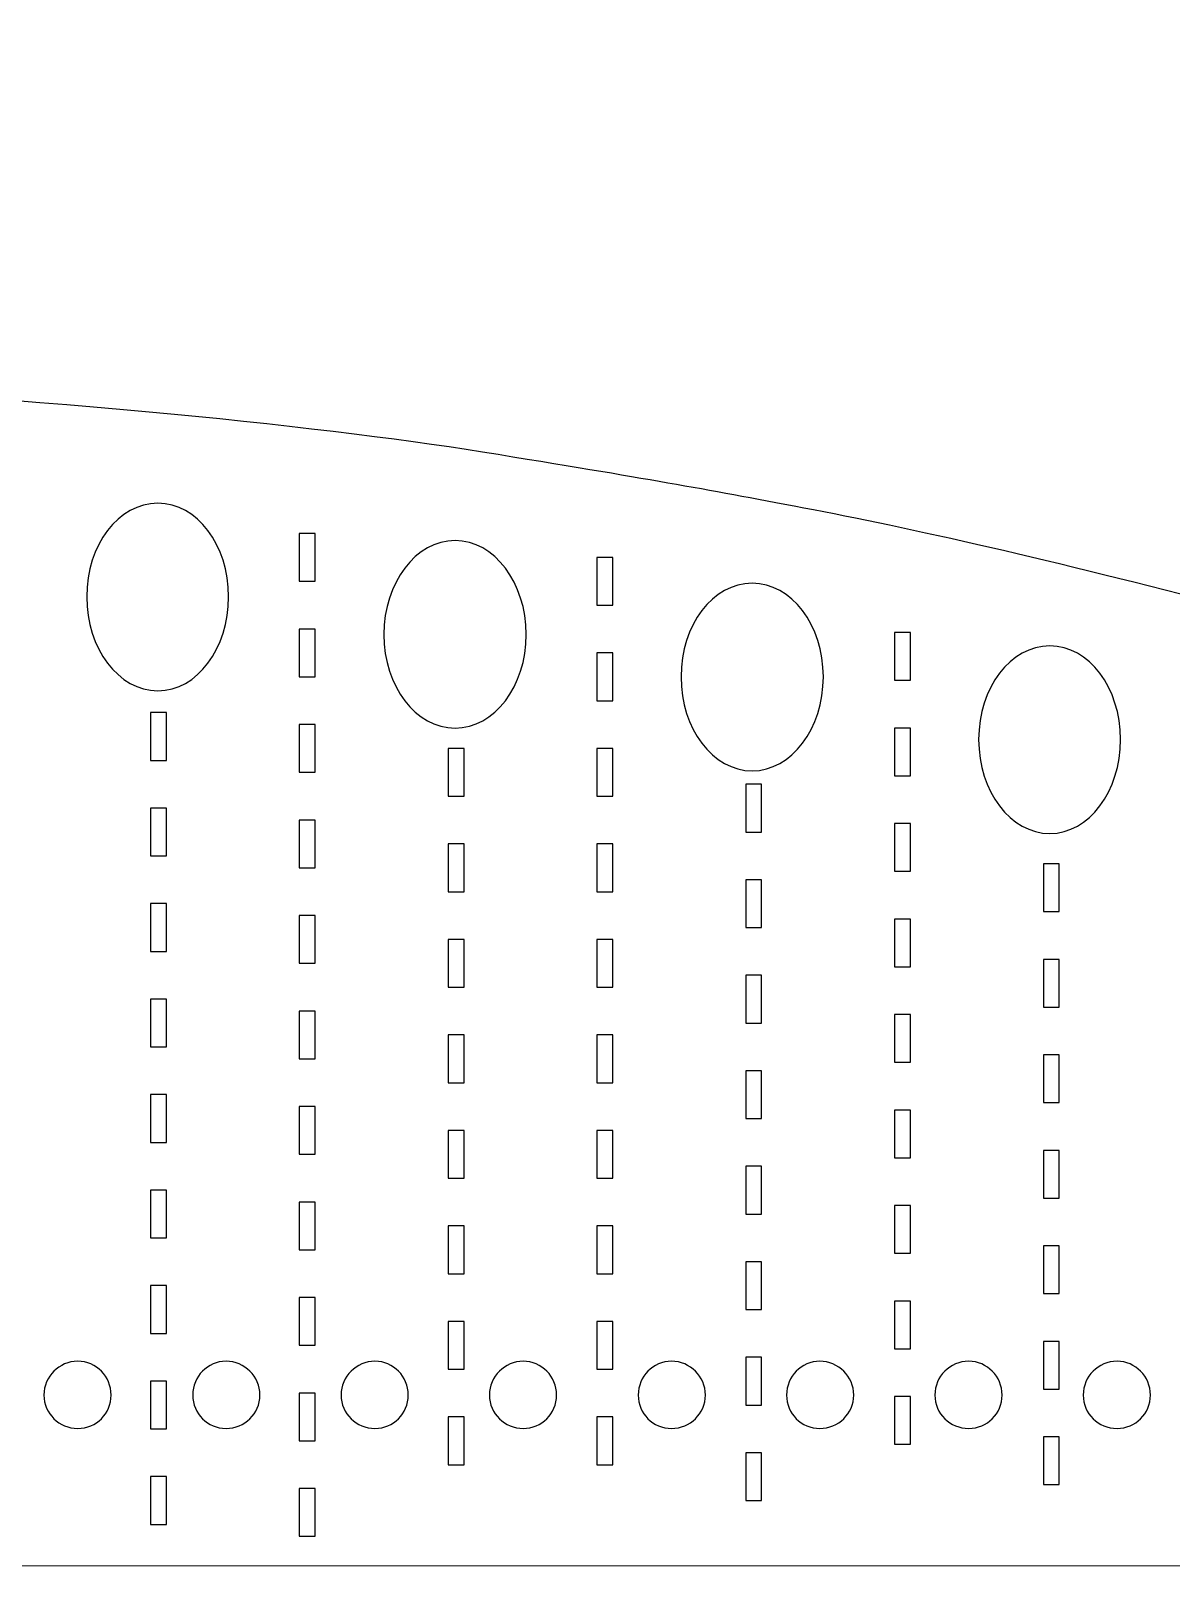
# Model space of a CAD drawing. Header units: centimetres. Extents: x -6.9 to 6.9, y -1.3 to 1.3.
# Drawn here: x 1.546 to 3.441, y -1.278 to 1.275 of the extents above; entities that cross this region are included whole.
import ezdxf

# ---------------------------------------------------------------- set-up
doc = ezdxf.new("R2010")
doc.units = ezdxf.units.CM
doc.header["$MEASUREMENT"] = 0
doc.layers.add('Layer 1', color=7, linetype='Continuous')

msp = doc.modelspace()

# ---------------------------------------------------------------- linework, layer by layer
at = {"layer": 'Layer 1', "color": 222, "lineweight": 25}
for points, knots in [([(6.92606, -0.55828), (6.40813, -0.54677), (5.9494, -0.44366), (5.62497, -0.34466), (5.62497, -0.34466), (5.30054, -0.24566), (5.14413, -0.19359), (4.97547, -0.1368), (4.97547, -0.1368), (4.80681, -0.08001), (4.65236, -0.02698), (4.41791, 0.05175), (4.41791, 0.05175), (4.18346, 0.13048), (3.85954, 0.23327), (3.56504, 0.31072), (3.56504, 0.31072), (3.27054, 0.38816), (3.02466, 0.44483), (2.84688, 0.47876), (2.84688, 0.47876), (2.6691, 0.51269), (2.59211, 0.52663), (2.32279, 0.57076), (2.32279, 0.57076), (2.05347, 0.61489), (1.57286, 0.66676), (1.02916, 0.68857), (1.02916, 0.68857), (0.07434, 0.78605), (-1.05031, 0.64362), (-2.1847, 0.54718), (-2.1847, 0.54718), (-2.1847, 0.54718), (-2.21116, 0.5447), (-2.21116, 0.5447), (-2.21116, 0.5447), (-3.50773, 0.43533), (-4.8151, 0.38985), (-5.893, 0.83574), (-5.893, 0.83574), (-6.15484, 0.96133), (-6.43719, 1.10859), (-6.66195, 1.27478), (-6.66195, 1.27478), (-6.66195, 1.27478), (-6.91827, 1.15572), (-6.91827, 1.15572), (-6.91827, 1.15572), (-6.91827, 1.15572), (-6.92654, -1.27782), (-6.92654, -1.27782), (-6.92654, -1.27782), (-6.92654, -1.27782), (6.92708, -1.27679), (6.92708, -1.27679), (6.92708, -1.27679), (6.92708, -1.27679), (6.92606, -0.55828), (6.92606, -0.55828)], [0, 0, 0, 0, 0.0625, 0.0625, 0.0625, 0.0625, 0.125, 0.125, 0.125, 0.125, 0.1875, 0.1875, 0.1875, 0.1875, 0.25, 0.25, 0.25, 0.25, 0.3125, 0.3125, 0.3125, 0.3125, 0.375, 0.375, 0.375, 0.375, 0.4375, 0.4375, 0.4375, 0.4375, 0.5, 0.5, 0.5, 0.5, 0.5625, 0.5625, 0.5625, 0.5625, 0.625, 0.625, 0.625, 0.625, 0.6875, 0.6875, 0.6875, 0.6875, 0.75, 0.75, 0.75, 0.75, 0.8125, 0.8125, 0.8125, 0.8125, 0.875, 0.875, 0.875, 0.875, 1, 1, 1, 1]), ([(1.875, 0.33386), (1.875, 0.24775), (1.82283, 0.17759), (1.75759, 0.17759), (1.75759, 0.17759), (1.69236, 0.17759), (1.63935, 0.24775), (1.63935, 0.33386), (1.63935, 0.33386), (1.63935, 0.41997), (1.69235, 0.4893), (1.75759, 0.4893), (1.75759, 0.4893), (1.82282, 0.4893), (1.875, 0.41997), (1.875, 0.33386)], [0, 0, 0, 0, 0.2, 0.2, 0.2, 0.2, 0.4, 0.4, 0.4, 0.4, 0.6, 0.6, 0.6, 0.6, 1, 1, 1, 1]), ([(2.01887, 0.43886), (2.01887, 0.43886), (2.01887, 0.35948), (2.01887, 0.35948), (2.01887, 0.35948), (2.01887, 0.35948), (1.99241, 0.35948), (1.99241, 0.35948), (1.99241, 0.35948), (1.99241, 0.35948), (1.99241, 0.43886), (1.99241, 0.43886), (1.99241, 0.43886), (1.99241, 0.43886), (2.01887, 0.43886), (2.01887, 0.43886)], [0, 0, 0, 0, 0.2, 0.2, 0.2, 0.2, 0.4, 0.4, 0.4, 0.4, 0.6, 0.6, 0.6, 0.6, 1, 1, 1, 1]), ([(2.36944, 0.27102), (2.36944, 0.18491), (2.31644, 0.11558), (2.2512, 0.11558), (2.2512, 0.11558), (2.18597, 0.11558), (2.13296, 0.18491), (2.13296, 0.27102), (2.13296, 0.27102), (2.13296, 0.35713), (2.18596, 0.42729), (2.2512, 0.42729), (2.2512, 0.42729), (2.31643, 0.42729), (2.36944, 0.35713), (2.36944, 0.27102)], [0, 0, 0, 0, 0.2, 0.2, 0.2, 0.2, 0.4, 0.4, 0.4, 0.4, 0.6, 0.6, 0.6, 0.6, 1, 1, 1, 1]), ([(2.51331, 0.39918), (2.51331, 0.39918), (2.51331, 0.3198), (2.51331, 0.3198), (2.51331, 0.3198), (2.51331, 0.3198), (2.48685, 0.3198), (2.48685, 0.3198), (2.48685, 0.3198), (2.48685, 0.3198), (2.48685, 0.39918), (2.48685, 0.39918), (2.48685, 0.39918), (2.48685, 0.39918), (2.51331, 0.39918), (2.51331, 0.39918)], [0, 0, 0, 0, 0.2, 0.2, 0.2, 0.2, 0.4, 0.4, 0.4, 0.4, 0.6, 0.6, 0.6, 0.6, 1, 1, 1, 1]), ([(2.86305, 0.20074), (2.86305, 0.11463), (2.81005, 0.04447), (2.74481, 0.04447), (2.74481, 0.04447), (2.67958, 0.04447), (2.62657, 0.11463), (2.62657, 0.20074), (2.62657, 0.20074), (2.62657, 0.28685), (2.67957, 0.35618), (2.74481, 0.35618), (2.74481, 0.35618), (2.81004, 0.35618), (2.86305, 0.28685), (2.86305, 0.20074)], [0, 0, 0, 0, 0.2, 0.2, 0.2, 0.2, 0.4, 0.4, 0.4, 0.4, 0.6, 0.6, 0.6, 0.6, 1, 1, 1, 1]), ([(2.01887, 0.28011), (2.01887, 0.28011), (2.01887, 0.20073), (2.01887, 0.20073), (2.01887, 0.20073), (2.01887, 0.20073), (1.99241, 0.20073), (1.99241, 0.20073), (1.99241, 0.20073), (1.99241, 0.20073), (1.99241, 0.28011), (1.99241, 0.28011), (1.99241, 0.28011), (1.99241, 0.28011), (2.01887, 0.28011), (2.01887, 0.28011)], [0, 0, 0, 0, 0.2, 0.2, 0.2, 0.2, 0.4, 0.4, 0.4, 0.4, 0.6, 0.6, 0.6, 0.6, 1, 1, 1, 1]), ([(3.00775, 0.27433), (3.00775, 0.27433), (3.00775, 0.19495), (3.00775, 0.19495), (3.00775, 0.19495), (3.00775, 0.19495), (2.98129, 0.19495), (2.98129, 0.19495), (2.98129, 0.19495), (2.98129, 0.19495), (2.98129, 0.27433), (2.98129, 0.27433), (2.98129, 0.27433), (2.98129, 0.27433), (3.00775, 0.27433), (3.00775, 0.27433)], [0, 0, 0, 0, 0.2, 0.2, 0.2, 0.2, 0.4, 0.4, 0.4, 0.4, 0.6, 0.6, 0.6, 0.6, 1, 1, 1, 1]), ([(2.51331, 0.24043), (2.51331, 0.24043), (2.51331, 0.16105), (2.51331, 0.16105), (2.51331, 0.16105), (2.51331, 0.16105), (2.48685, 0.16105), (2.48685, 0.16105), (2.48685, 0.16105), (2.48685, 0.16105), (2.48685, 0.24043), (2.48685, 0.24043), (2.48685, 0.24043), (2.48685, 0.24043), (2.51331, 0.24043), (2.51331, 0.24043)], [0, 0, 0, 0, 0.2, 0.2, 0.2, 0.2, 0.4, 0.4, 0.4, 0.4, 0.6, 0.6, 0.6, 0.6, 1, 1, 1, 1]), ([(3.35666, 0.09656), (3.35666, 0.01045), (3.30449, -0.05971), (3.23925, -0.05971), (3.23925, -0.05971), (3.17402, -0.05971), (3.12101, 0.01045), (3.12101, 0.09656), (3.12101, 0.09656), (3.12101, 0.18267), (3.17401, 0.252), (3.23925, 0.252), (3.23925, 0.252), (3.30448, 0.252), (3.35666, 0.18267), (3.35666, 0.09656)], [0, 0, 0, 0, 0.2, 0.2, 0.2, 0.2, 0.4, 0.4, 0.4, 0.4, 0.6, 0.6, 0.6, 0.6, 1, 1, 1, 1]), ([(1.77165, 0.14121), (1.77165, 0.14121), (1.77165, 0.06183), (1.77165, 0.06183), (1.77165, 0.06183), (1.77165, 0.06183), (1.74519, 0.06183), (1.74519, 0.06183), (1.74519, 0.06183), (1.74519, 0.06183), (1.74519, 0.14121), (1.74519, 0.14121), (1.74519, 0.14121), (1.74519, 0.14121), (1.77165, 0.14121), (1.77165, 0.14121)], [0, 0, 0, 0, 0.2, 0.2, 0.2, 0.2, 0.4, 0.4, 0.4, 0.4, 0.6, 0.6, 0.6, 0.6, 1, 1, 1, 1]), ([(2.01887, 0.12136), (2.01887, 0.12136), (2.01887, 0.04198), (2.01887, 0.04198), (2.01887, 0.04198), (2.01887, 0.04198), (1.99241, 0.04198), (1.99241, 0.04198), (1.99241, 0.04198), (1.99241, 0.04198), (1.99241, 0.12136), (1.99241, 0.12136), (1.99241, 0.12136), (1.99241, 0.12136), (2.01887, 0.12136), (2.01887, 0.12136)], [0, 0, 0, 0, 0.2, 0.2, 0.2, 0.2, 0.4, 0.4, 0.4, 0.4, 0.6, 0.6, 0.6, 0.6, 1, 1, 1, 1]), ([(3.00775, 0.11558), (3.00775, 0.11558), (3.00775, 0.0362), (3.00775, 0.0362), (3.00775, 0.0362), (3.00775, 0.0362), (2.98129, 0.0362), (2.98129, 0.0362), (2.98129, 0.0362), (2.98129, 0.0362), (2.98129, 0.11558), (2.98129, 0.11558), (2.98129, 0.11558), (2.98129, 0.11558), (3.00775, 0.11558), (3.00775, 0.11558)], [0, 0, 0, 0, 0.2, 0.2, 0.2, 0.2, 0.4, 0.4, 0.4, 0.4, 0.6, 0.6, 0.6, 0.6, 1, 1, 1, 1]), ([(2.26609, 0.08168), (2.26609, 0.08168), (2.26609, 0.0023), (2.26609, 0.0023), (2.26609, 0.0023), (2.26609, 0.0023), (2.23963, 0.0023), (2.23963, 0.0023), (2.23963, 0.0023), (2.23963, 0.0023), (2.23963, 0.08168), (2.23963, 0.08168), (2.23963, 0.08168), (2.23963, 0.08168), (2.26609, 0.08168), (2.26609, 0.08168)], [0, 0, 0, 0, 0.2, 0.2, 0.2, 0.2, 0.4, 0.4, 0.4, 0.4, 0.6, 0.6, 0.6, 0.6, 1, 1, 1, 1]), ([(2.51331, 0.08168), (2.51331, 0.08168), (2.51331, 0.0023), (2.51331, 0.0023), (2.51331, 0.0023), (2.51331, 0.0023), (2.48685, 0.0023), (2.48685, 0.0023), (2.48685, 0.0023), (2.48685, 0.0023), (2.48685, 0.08168), (2.48685, 0.08168), (2.48685, 0.08168), (2.48685, 0.08168), (2.51331, 0.08168), (2.51331, 0.08168)], [0, 0, 0, 0, 0.2, 0.2, 0.2, 0.2, 0.4, 0.4, 0.4, 0.4, 0.6, 0.6, 0.6, 0.6, 1, 1, 1, 1]), ([(2.76053, 0.02215), (2.76053, 0.02215), (2.76053, -0.05723), (2.76053, -0.05723), (2.76053, -0.05723), (2.76053, -0.05723), (2.73407, -0.05723), (2.73407, -0.05723), (2.73407, -0.05723), (2.73407, -0.05723), (2.73407, 0.02215), (2.73407, 0.02215), (2.73407, 0.02215), (2.73407, 0.02215), (2.76053, 0.02215), (2.76053, 0.02215)], [0, 0, 0, 0, 0.2, 0.2, 0.2, 0.2, 0.4, 0.4, 0.4, 0.4, 0.6, 0.6, 0.6, 0.6, 1, 1, 1, 1]), ([(1.77165, -0.01754), (1.77165, -0.01754), (1.77165, -0.09692), (1.77165, -0.09692), (1.77165, -0.09692), (1.77165, -0.09692), (1.74519, -0.09692), (1.74519, -0.09692), (1.74519, -0.09692), (1.74519, -0.09692), (1.74519, -0.01754), (1.74519, -0.01754), (1.74519, -0.01754), (1.74519, -0.01754), (1.77165, -0.01754), (1.77165, -0.01754)], [0, 0, 0, 0, 0.2, 0.2, 0.2, 0.2, 0.4, 0.4, 0.4, 0.4, 0.6, 0.6, 0.6, 0.6, 1, 1, 1, 1]), ([(2.01887, -0.03739), (2.01887, -0.03739), (2.01887, -0.11677), (2.01887, -0.11677), (2.01887, -0.11677), (2.01887, -0.11677), (1.99241, -0.11677), (1.99241, -0.11677), (1.99241, -0.11677), (1.99241, -0.11677), (1.99241, -0.03739), (1.99241, -0.03739), (1.99241, -0.03739), (1.99241, -0.03739), (2.01887, -0.03739), (2.01887, -0.03739)], [0, 0, 0, 0, 0.2, 0.2, 0.2, 0.2, 0.4, 0.4, 0.4, 0.4, 0.6, 0.6, 0.6, 0.6, 1, 1, 1, 1]), ([(3.00775, -0.04317), (3.00775, -0.04317), (3.00775, -0.12255), (3.00775, -0.12255), (3.00775, -0.12255), (3.00775, -0.12255), (2.98129, -0.12255), (2.98129, -0.12255), (2.98129, -0.12255), (2.98129, -0.12255), (2.98129, -0.04317), (2.98129, -0.04317), (2.98129, -0.04317), (2.98129, -0.04317), (3.00775, -0.04317), (3.00775, -0.04317)], [0, 0, 0, 0, 0.2, 0.2, 0.2, 0.2, 0.4, 0.4, 0.4, 0.4, 0.6, 0.6, 0.6, 0.6, 1, 1, 1, 1]), ([(2.26609, -0.07707), (2.26609, -0.07707), (2.26609, -0.15645), (2.26609, -0.15645), (2.26609, -0.15645), (2.26609, -0.15645), (2.23963, -0.15645), (2.23963, -0.15645), (2.23963, -0.15645), (2.23963, -0.15645), (2.23963, -0.07707), (2.23963, -0.07707), (2.23963, -0.07707), (2.23963, -0.07707), (2.26609, -0.07707), (2.26609, -0.07707)], [0, 0, 0, 0, 0.2, 0.2, 0.2, 0.2, 0.4, 0.4, 0.4, 0.4, 0.6, 0.6, 0.6, 0.6, 1, 1, 1, 1]), ([(2.51331, -0.07707), (2.51331, -0.07707), (2.51331, -0.15645), (2.51331, -0.15645), (2.51331, -0.15645), (2.51331, -0.15645), (2.48685, -0.15645), (2.48685, -0.15645), (2.48685, -0.15645), (2.48685, -0.15645), (2.48685, -0.07707), (2.48685, -0.07707), (2.48685, -0.07707), (2.48685, -0.07707), (2.51331, -0.07707), (2.51331, -0.07707)], [0, 0, 0, 0, 0.2, 0.2, 0.2, 0.2, 0.4, 0.4, 0.4, 0.4, 0.6, 0.6, 0.6, 0.6, 1, 1, 1, 1]), ([(3.25497, -0.11014), (3.25497, -0.11014), (3.25497, -0.18952), (3.25497, -0.18952), (3.25497, -0.18952), (3.25497, -0.18952), (3.22851, -0.18952), (3.22851, -0.18952), (3.22851, -0.18952), (3.22851, -0.18952), (3.22851, -0.11014), (3.22851, -0.11014), (3.22851, -0.11014), (3.22851, -0.11014), (3.25497, -0.11014), (3.25497, -0.11014)], [0, 0, 0, 0, 0.2, 0.2, 0.2, 0.2, 0.4, 0.4, 0.4, 0.4, 0.6, 0.6, 0.6, 0.6, 1, 1, 1, 1]), ([(2.76053, -0.1366), (2.76053, -0.1366), (2.76053, -0.21598), (2.76053, -0.21598), (2.76053, -0.21598), (2.76053, -0.21598), (2.73407, -0.21598), (2.73407, -0.21598), (2.73407, -0.21598), (2.73407, -0.21598), (2.73407, -0.1366), (2.73407, -0.1366), (2.73407, -0.1366), (2.73407, -0.1366), (2.76053, -0.1366), (2.76053, -0.1366)], [0, 0, 0, 0, 0.2, 0.2, 0.2, 0.2, 0.4, 0.4, 0.4, 0.4, 0.6, 0.6, 0.6, 0.6, 1, 1, 1, 1]), ([(1.77165, -0.17629), (1.77165, -0.17629), (1.77165, -0.25567), (1.77165, -0.25567), (1.77165, -0.25567), (1.77165, -0.25567), (1.74519, -0.25567), (1.74519, -0.25567), (1.74519, -0.25567), (1.74519, -0.25567), (1.74519, -0.17629), (1.74519, -0.17629), (1.74519, -0.17629), (1.74519, -0.17629), (1.77165, -0.17629), (1.77165, -0.17629)], [0, 0, 0, 0, 0.2, 0.2, 0.2, 0.2, 0.4, 0.4, 0.4, 0.4, 0.6, 0.6, 0.6, 0.6, 1, 1, 1, 1]), ([(2.01887, -0.19614), (2.01887, -0.19614), (2.01887, -0.27552), (2.01887, -0.27552), (2.01887, -0.27552), (2.01887, -0.27552), (1.99241, -0.27552), (1.99241, -0.27552), (1.99241, -0.27552), (1.99241, -0.27552), (1.99241, -0.19614), (1.99241, -0.19614), (1.99241, -0.19614), (1.99241, -0.19614), (2.01887, -0.19614), (2.01887, -0.19614)], [0, 0, 0, 0, 0.2, 0.2, 0.2, 0.2, 0.4, 0.4, 0.4, 0.4, 0.6, 0.6, 0.6, 0.6, 1, 1, 1, 1]), ([(3.00775, -0.20192), (3.00775, -0.20192), (3.00775, -0.2813), (3.00775, -0.2813), (3.00775, -0.2813), (3.00775, -0.2813), (2.98129, -0.2813), (2.98129, -0.2813), (2.98129, -0.2813), (2.98129, -0.2813), (2.98129, -0.20192), (2.98129, -0.20192), (2.98129, -0.20192), (2.98129, -0.20192), (3.00775, -0.20192), (3.00775, -0.20192)], [0, 0, 0, 0, 0.2, 0.2, 0.2, 0.2, 0.4, 0.4, 0.4, 0.4, 0.6, 0.6, 0.6, 0.6, 1, 1, 1, 1]), ([(2.26609, -0.23582), (2.26609, -0.23582), (2.26609, -0.3152), (2.26609, -0.3152), (2.26609, -0.3152), (2.26609, -0.3152), (2.23963, -0.3152), (2.23963, -0.3152), (2.23963, -0.3152), (2.23963, -0.3152), (2.23963, -0.23582), (2.23963, -0.23582), (2.23963, -0.23582), (2.23963, -0.23582), (2.26609, -0.23582), (2.26609, -0.23582)], [0, 0, 0, 0, 0.2, 0.2, 0.2, 0.2, 0.4, 0.4, 0.4, 0.4, 0.6, 0.6, 0.6, 0.6, 1, 1, 1, 1]), ([(2.51331, -0.23582), (2.51331, -0.23582), (2.51331, -0.3152), (2.51331, -0.3152), (2.51331, -0.3152), (2.51331, -0.3152), (2.48685, -0.3152), (2.48685, -0.3152), (2.48685, -0.3152), (2.48685, -0.3152), (2.48685, -0.23582), (2.48685, -0.23582), (2.48685, -0.23582), (2.48685, -0.23582), (2.51331, -0.23582), (2.51331, -0.23582)], [0, 0, 0, 0, 0.2, 0.2, 0.2, 0.2, 0.4, 0.4, 0.4, 0.4, 0.6, 0.6, 0.6, 0.6, 1, 1, 1, 1]), ([(3.25497, -0.26889), (3.25497, -0.26889), (3.25497, -0.34827), (3.25497, -0.34827), (3.25497, -0.34827), (3.25497, -0.34827), (3.22851, -0.34827), (3.22851, -0.34827), (3.22851, -0.34827), (3.22851, -0.34827), (3.22851, -0.26889), (3.22851, -0.26889), (3.22851, -0.26889), (3.22851, -0.26889), (3.25497, -0.26889), (3.25497, -0.26889)], [0, 0, 0, 0, 0.2, 0.2, 0.2, 0.2, 0.4, 0.4, 0.4, 0.4, 0.6, 0.6, 0.6, 0.6, 1, 1, 1, 1]), ([(2.76053, -0.29535), (2.76053, -0.29535), (2.76053, -0.37473), (2.76053, -0.37473), (2.76053, -0.37473), (2.76053, -0.37473), (2.73407, -0.37473), (2.73407, -0.37473), (2.73407, -0.37473), (2.73407, -0.37473), (2.73407, -0.29535), (2.73407, -0.29535), (2.73407, -0.29535), (2.73407, -0.29535), (2.76053, -0.29535), (2.76053, -0.29535)], [0, 0, 0, 0, 0.2, 0.2, 0.2, 0.2, 0.4, 0.4, 0.4, 0.4, 0.6, 0.6, 0.6, 0.6, 1, 1, 1, 1]), ([(1.77165, -0.33504), (1.77165, -0.33504), (1.77165, -0.41442), (1.77165, -0.41442), (1.77165, -0.41442), (1.77165, -0.41442), (1.74519, -0.41442), (1.74519, -0.41442), (1.74519, -0.41442), (1.74519, -0.41442), (1.74519, -0.33504), (1.74519, -0.33504), (1.74519, -0.33504), (1.74519, -0.33504), (1.77165, -0.33504), (1.77165, -0.33504)], [0, 0, 0, 0, 0.2, 0.2, 0.2, 0.2, 0.4, 0.4, 0.4, 0.4, 0.6, 0.6, 0.6, 0.6, 1, 1, 1, 1]), ([(2.01887, -0.35489), (2.01887, -0.35489), (2.01887, -0.43427), (2.01887, -0.43427), (2.01887, -0.43427), (2.01887, -0.43427), (1.99241, -0.43427), (1.99241, -0.43427), (1.99241, -0.43427), (1.99241, -0.43427), (1.99241, -0.35489), (1.99241, -0.35489), (1.99241, -0.35489), (1.99241, -0.35489), (2.01887, -0.35489), (2.01887, -0.35489)], [0, 0, 0, 0, 0.2, 0.2, 0.2, 0.2, 0.4, 0.4, 0.4, 0.4, 0.6, 0.6, 0.6, 0.6, 1, 1, 1, 1]), ([(3.00775, -0.36067), (3.00775, -0.36067), (3.00775, -0.44005), (3.00775, -0.44005), (3.00775, -0.44005), (3.00775, -0.44005), (2.98129, -0.44005), (2.98129, -0.44005), (2.98129, -0.44005), (2.98129, -0.44005), (2.98129, -0.36067), (2.98129, -0.36067), (2.98129, -0.36067), (2.98129, -0.36067), (3.00775, -0.36067), (3.00775, -0.36067)], [0, 0, 0, 0, 0.2, 0.2, 0.2, 0.2, 0.4, 0.4, 0.4, 0.4, 0.6, 0.6, 0.6, 0.6, 1, 1, 1, 1]), ([(2.26609, -0.39457), (2.26609, -0.39457), (2.26609, -0.47395), (2.26609, -0.47395), (2.26609, -0.47395), (2.26609, -0.47395), (2.23963, -0.47395), (2.23963, -0.47395), (2.23963, -0.47395), (2.23963, -0.47395), (2.23963, -0.39457), (2.23963, -0.39457), (2.23963, -0.39457), (2.23963, -0.39457), (2.26609, -0.39457), (2.26609, -0.39457)], [0, 0, 0, 0, 0.2, 0.2, 0.2, 0.2, 0.4, 0.4, 0.4, 0.4, 0.6, 0.6, 0.6, 0.6, 1, 1, 1, 1]), ([(2.51331, -0.39457), (2.51331, -0.39457), (2.51331, -0.47395), (2.51331, -0.47395), (2.51331, -0.47395), (2.51331, -0.47395), (2.48685, -0.47395), (2.48685, -0.47395), (2.48685, -0.47395), (2.48685, -0.47395), (2.48685, -0.39457), (2.48685, -0.39457), (2.48685, -0.39457), (2.48685, -0.39457), (2.51331, -0.39457), (2.51331, -0.39457)], [0, 0, 0, 0, 0.2, 0.2, 0.2, 0.2, 0.4, 0.4, 0.4, 0.4, 0.6, 0.6, 0.6, 0.6, 1, 1, 1, 1]), ([(3.25497, -0.42764), (3.25497, -0.42764), (3.25497, -0.50702), (3.25497, -0.50702), (3.25497, -0.50702), (3.25497, -0.50702), (3.22851, -0.50702), (3.22851, -0.50702), (3.22851, -0.50702), (3.22851, -0.50702), (3.22851, -0.42764), (3.22851, -0.42764), (3.22851, -0.42764), (3.22851, -0.42764), (3.25497, -0.42764), (3.25497, -0.42764)], [0, 0, 0, 0, 0.2, 0.2, 0.2, 0.2, 0.4, 0.4, 0.4, 0.4, 0.6, 0.6, 0.6, 0.6, 1, 1, 1, 1]), ([(2.76053, -0.4541), (2.76053, -0.4541), (2.76053, -0.53348), (2.76053, -0.53348), (2.76053, -0.53348), (2.76053, -0.53348), (2.73407, -0.53348), (2.73407, -0.53348), (2.73407, -0.53348), (2.73407, -0.53348), (2.73407, -0.4541), (2.73407, -0.4541), (2.73407, -0.4541), (2.73407, -0.4541), (2.76053, -0.4541), (2.76053, -0.4541)], [0, 0, 0, 0, 0.2, 0.2, 0.2, 0.2, 0.4, 0.4, 0.4, 0.4, 0.6, 0.6, 0.6, 0.6, 1, 1, 1, 1]), ([(1.77165, -0.49379), (1.77165, -0.49379), (1.77165, -0.57317), (1.77165, -0.57317), (1.77165, -0.57317), (1.77165, -0.57317), (1.74519, -0.57317), (1.74519, -0.57317), (1.74519, -0.57317), (1.74519, -0.57317), (1.74519, -0.49379), (1.74519, -0.49379), (1.74519, -0.49379), (1.74519, -0.49379), (1.77165, -0.49379), (1.77165, -0.49379)], [0, 0, 0, 0, 0.2, 0.2, 0.2, 0.2, 0.4, 0.4, 0.4, 0.4, 0.6, 0.6, 0.6, 0.6, 1, 1, 1, 1]), ([(2.01887, -0.51364), (2.01887, -0.51364), (2.01887, -0.59302), (2.01887, -0.59302), (2.01887, -0.59302), (2.01887, -0.59302), (1.99241, -0.59302), (1.99241, -0.59302), (1.99241, -0.59302), (1.99241, -0.59302), (1.99241, -0.51364), (1.99241, -0.51364), (1.99241, -0.51364), (1.99241, -0.51364), (2.01887, -0.51364), (2.01887, -0.51364)], [0, 0, 0, 0, 0.2, 0.2, 0.2, 0.2, 0.4, 0.4, 0.4, 0.4, 0.6, 0.6, 0.6, 0.6, 1, 1, 1, 1]), ([(3.00775, -0.51942), (3.00775, -0.51942), (3.00775, -0.5988), (3.00775, -0.5988), (3.00775, -0.5988), (3.00775, -0.5988), (2.98129, -0.5988), (2.98129, -0.5988), (2.98129, -0.5988), (2.98129, -0.5988), (2.98129, -0.51942), (2.98129, -0.51942), (2.98129, -0.51942), (2.98129, -0.51942), (3.00775, -0.51942), (3.00775, -0.51942)], [0, 0, 0, 0, 0.2, 0.2, 0.2, 0.2, 0.4, 0.4, 0.4, 0.4, 0.6, 0.6, 0.6, 0.6, 1, 1, 1, 1]), ([(2.26609, -0.55332), (2.26609, -0.55332), (2.26609, -0.6327), (2.26609, -0.6327), (2.26609, -0.6327), (2.26609, -0.6327), (2.23963, -0.6327), (2.23963, -0.6327), (2.23963, -0.6327), (2.23963, -0.6327), (2.23963, -0.55332), (2.23963, -0.55332), (2.23963, -0.55332), (2.23963, -0.55332), (2.26609, -0.55332), (2.26609, -0.55332)], [0, 0, 0, 0, 0.2, 0.2, 0.2, 0.2, 0.4, 0.4, 0.4, 0.4, 0.6, 0.6, 0.6, 0.6, 1, 1, 1, 1]), ([(2.51331, -0.55332), (2.51331, -0.55332), (2.51331, -0.6327), (2.51331, -0.6327), (2.51331, -0.6327), (2.51331, -0.6327), (2.48685, -0.6327), (2.48685, -0.6327), (2.48685, -0.6327), (2.48685, -0.6327), (2.48685, -0.55332), (2.48685, -0.55332), (2.48685, -0.55332), (2.48685, -0.55332), (2.51331, -0.55332), (2.51331, -0.55332)], [0, 0, 0, 0, 0.2, 0.2, 0.2, 0.2, 0.4, 0.4, 0.4, 0.4, 0.6, 0.6, 0.6, 0.6, 1, 1, 1, 1]), ([(3.25497, -0.58639), (3.25497, -0.58639), (3.25497, -0.66577), (3.25497, -0.66577), (3.25497, -0.66577), (3.25497, -0.66577), (3.22851, -0.66577), (3.22851, -0.66577), (3.22851, -0.66577), (3.22851, -0.66577), (3.22851, -0.58639), (3.22851, -0.58639), (3.22851, -0.58639), (3.22851, -0.58639), (3.25497, -0.58639), (3.25497, -0.58639)], [0, 0, 0, 0, 0.2, 0.2, 0.2, 0.2, 0.4, 0.4, 0.4, 0.4, 0.6, 0.6, 0.6, 0.6, 1, 1, 1, 1]), ([(2.76053, -0.61285), (2.76053, -0.61285), (2.76053, -0.69223), (2.76053, -0.69223), (2.76053, -0.69223), (2.76053, -0.69223), (2.73407, -0.69223), (2.73407, -0.69223), (2.73407, -0.69223), (2.73407, -0.69223), (2.73407, -0.61285), (2.73407, -0.61285), (2.73407, -0.61285), (2.73407, -0.61285), (2.76053, -0.61285), (2.76053, -0.61285)], [0, 0, 0, 0, 0.2, 0.2, 0.2, 0.2, 0.4, 0.4, 0.4, 0.4, 0.6, 0.6, 0.6, 0.6, 1, 1, 1, 1]), ([(1.77165, -0.65254), (1.77165, -0.65254), (1.77165, -0.73192), (1.77165, -0.73192), (1.77165, -0.73192), (1.77165, -0.73192), (1.74519, -0.73192), (1.74519, -0.73192), (1.74519, -0.73192), (1.74519, -0.73192), (1.74519, -0.65254), (1.74519, -0.65254), (1.74519, -0.65254), (1.74519, -0.65254), (1.77165, -0.65254), (1.77165, -0.65254)], [0, 0, 0, 0, 0.2, 0.2, 0.2, 0.2, 0.4, 0.4, 0.4, 0.4, 0.6, 0.6, 0.6, 0.6, 1, 1, 1, 1]), ([(2.01887, -0.67239), (2.01887, -0.67239), (2.01887, -0.75177), (2.01887, -0.75177), (2.01887, -0.75177), (2.01887, -0.75177), (1.99241, -0.75177), (1.99241, -0.75177), (1.99241, -0.75177), (1.99241, -0.75177), (1.99241, -0.67239), (1.99241, -0.67239), (1.99241, -0.67239), (1.99241, -0.67239), (2.01887, -0.67239), (2.01887, -0.67239)], [0, 0, 0, 0, 0.2, 0.2, 0.2, 0.2, 0.4, 0.4, 0.4, 0.4, 0.6, 0.6, 0.6, 0.6, 1, 1, 1, 1]), ([(3.00775, -0.67817), (3.00775, -0.67817), (3.00775, -0.75755), (3.00775, -0.75755), (3.00775, -0.75755), (3.00775, -0.75755), (2.98129, -0.75755), (2.98129, -0.75755), (2.98129, -0.75755), (2.98129, -0.75755), (2.98129, -0.67817), (2.98129, -0.67817), (2.98129, -0.67817), (2.98129, -0.67817), (3.00775, -0.67817), (3.00775, -0.67817)], [0, 0, 0, 0, 0.2, 0.2, 0.2, 0.2, 0.4, 0.4, 0.4, 0.4, 0.6, 0.6, 0.6, 0.6, 1, 1, 1, 1]), ([(2.26609, -0.71207), (2.26609, -0.71207), (2.26609, -0.79145), (2.26609, -0.79145), (2.26609, -0.79145), (2.26609, -0.79145), (2.23963, -0.79145), (2.23963, -0.79145), (2.23963, -0.79145), (2.23963, -0.79145), (2.23963, -0.71207), (2.23963, -0.71207), (2.23963, -0.71207), (2.23963, -0.71207), (2.26609, -0.71207), (2.26609, -0.71207)], [0, 0, 0, 0, 0.2, 0.2, 0.2, 0.2, 0.4, 0.4, 0.4, 0.4, 0.6, 0.6, 0.6, 0.6, 1, 1, 1, 1]), ([(2.51331, -0.71207), (2.51331, -0.71207), (2.51331, -0.79145), (2.51331, -0.79145), (2.51331, -0.79145), (2.51331, -0.79145), (2.48685, -0.79145), (2.48685, -0.79145), (2.48685, -0.79145), (2.48685, -0.79145), (2.48685, -0.71207), (2.48685, -0.71207), (2.48685, -0.71207), (2.48685, -0.71207), (2.51331, -0.71207), (2.51331, -0.71207)], [0, 0, 0, 0, 0.2, 0.2, 0.2, 0.2, 0.4, 0.4, 0.4, 0.4, 0.6, 0.6, 0.6, 0.6, 1, 1, 1, 1]), ([(3.25497, -0.74514), (3.25497, -0.74514), (3.25497, -0.82452), (3.25497, -0.82452), (3.25497, -0.82452), (3.25497, -0.82452), (3.22851, -0.82452), (3.22851, -0.82452), (3.22851, -0.82452), (3.22851, -0.82452), (3.22851, -0.74514), (3.22851, -0.74514), (3.22851, -0.74514), (3.22851, -0.74514), (3.25497, -0.74514), (3.25497, -0.74514)], [0, 0, 0, 0, 0.2, 0.2, 0.2, 0.2, 0.4, 0.4, 0.4, 0.4, 0.6, 0.6, 0.6, 0.6, 1, 1, 1, 1]), ([(2.76053, -0.7716), (2.76053, -0.7716), (2.76053, -0.85098), (2.76053, -0.85098), (2.76053, -0.85098), (2.76053, -0.85098), (2.73407, -0.85098), (2.73407, -0.85098), (2.73407, -0.85098), (2.73407, -0.85098), (2.73407, -0.7716), (2.73407, -0.7716), (2.73407, -0.7716), (2.73407, -0.7716), (2.76053, -0.7716), (2.76053, -0.7716)], [0, 0, 0, 0, 0.2, 0.2, 0.2, 0.2, 0.4, 0.4, 0.4, 0.4, 0.6, 0.6, 0.6, 0.6, 1, 1, 1, 1]), ([(1.77165, -0.81129), (1.77165, -0.81129), (1.77165, -0.89067), (1.77165, -0.89067), (1.77165, -0.89067), (1.77165, -0.89067), (1.74519, -0.89067), (1.74519, -0.89067), (1.74519, -0.89067), (1.74519, -0.89067), (1.74519, -0.81129), (1.74519, -0.81129), (1.74519, -0.81129), (1.74519, -0.81129), (1.77165, -0.81129), (1.77165, -0.81129)], [0, 0, 0, 0, 0.2, 0.2, 0.2, 0.2, 0.4, 0.4, 0.4, 0.4, 0.6, 0.6, 0.6, 0.6, 1, 1, 1, 1]), ([(2.01887, -0.83114), (2.01887, -0.83114), (2.01887, -0.91052), (2.01887, -0.91052), (2.01887, -0.91052), (2.01887, -0.91052), (1.99241, -0.91052), (1.99241, -0.91052), (1.99241, -0.91052), (1.99241, -0.91052), (1.99241, -0.83114), (1.99241, -0.83114), (1.99241, -0.83114), (1.99241, -0.83114), (2.01887, -0.83114), (2.01887, -0.83114)], [0, 0, 0, 0, 0.2, 0.2, 0.2, 0.2, 0.4, 0.4, 0.4, 0.4, 0.6, 0.6, 0.6, 0.6, 1, 1, 1, 1]), ([(3.00775, -0.83692), (3.00775, -0.83692), (3.00775, -0.9163), (3.00775, -0.9163), (3.00775, -0.9163), (3.00775, -0.9163), (2.98129, -0.9163), (2.98129, -0.9163), (2.98129, -0.9163), (2.98129, -0.9163), (2.98129, -0.83692), (2.98129, -0.83692), (2.98129, -0.83692), (2.98129, -0.83692), (3.00775, -0.83692), (3.00775, -0.83692)], [0, 0, 0, 0, 0.2, 0.2, 0.2, 0.2, 0.4, 0.4, 0.4, 0.4, 0.6, 0.6, 0.6, 0.6, 1, 1, 1, 1]), ([(2.26609, -0.87082), (2.26609, -0.87082), (2.26609, -0.9502), (2.26609, -0.9502), (2.26609, -0.9502), (2.26609, -0.9502), (2.23963, -0.9502), (2.23963, -0.9502), (2.23963, -0.9502), (2.23963, -0.9502), (2.23963, -0.87082), (2.23963, -0.87082), (2.23963, -0.87082), (2.23963, -0.87082), (2.26609, -0.87082), (2.26609, -0.87082)], [0, 0, 0, 0, 0.2, 0.2, 0.2, 0.2, 0.4, 0.4, 0.4, 0.4, 0.6, 0.6, 0.6, 0.6, 1, 1, 1, 1]), ([(2.51331, -0.87082), (2.51331, -0.87082), (2.51331, -0.9502), (2.51331, -0.9502), (2.51331, -0.9502), (2.51331, -0.9502), (2.48685, -0.9502), (2.48685, -0.9502), (2.48685, -0.9502), (2.48685, -0.9502), (2.48685, -0.87082), (2.48685, -0.87082), (2.48685, -0.87082), (2.48685, -0.87082), (2.51331, -0.87082), (2.51331, -0.87082)], [0, 0, 0, 0, 0.2, 0.2, 0.2, 0.2, 0.4, 0.4, 0.4, 0.4, 0.6, 0.6, 0.6, 0.6, 1, 1, 1, 1]), ([(3.25497, -0.90389), (3.25497, -0.90389), (3.25497, -0.98327), (3.25497, -0.98327), (3.25497, -0.98327), (3.25497, -0.98327), (3.22851, -0.98327), (3.22851, -0.98327), (3.22851, -0.98327), (3.22851, -0.98327), (3.22851, -0.90389), (3.22851, -0.90389), (3.22851, -0.90389), (3.22851, -0.90389), (3.25497, -0.90389), (3.25497, -0.90389)], [0, 0, 0, 0, 0.2, 0.2, 0.2, 0.2, 0.4, 0.4, 0.4, 0.4, 0.6, 0.6, 0.6, 0.6, 1, 1, 1, 1]), ([(1.67987, -0.99319), (1.67987, -1.02403), (1.65532, -1.04859), (1.62447, -1.04859), (1.62447, -1.04859), (1.59363, -1.04859), (1.56825, -1.02404), (1.56825, -0.99319), (1.56825, -0.99319), (1.56825, -0.96235), (1.59363, -0.93697), (1.62447, -0.93697), (1.62447, -0.93697), (1.65531, -0.93697), (1.67987, -0.96235), (1.67987, -0.99319)], [0, 0, 0, 0, 0.2, 0.2, 0.2, 0.2, 0.4, 0.4, 0.4, 0.4, 0.6, 0.6, 0.6, 0.6, 1, 1, 1, 1]), ([(1.92709, -0.99319), (1.92709, -1.02403), (1.90171, -1.04859), (1.87087, -1.04859), (1.87087, -1.04859), (1.84003, -1.04859), (1.81547, -1.02404), (1.81547, -0.99319), (1.81547, -0.99319), (1.81547, -0.96235), (1.84002, -0.93697), (1.87087, -0.93697), (1.87087, -0.93697), (1.90171, -0.93697), (1.92709, -0.96235), (1.92709, -0.99319)], [0, 0, 0, 0, 0.2, 0.2, 0.2, 0.2, 0.4, 0.4, 0.4, 0.4, 0.6, 0.6, 0.6, 0.6, 1, 1, 1, 1]), ([(2.17348, -0.99319), (2.17348, -1.02403), (2.14893, -1.04859), (2.11808, -1.04859), (2.11808, -1.04859), (2.08724, -1.04859), (2.06186, -1.02404), (2.06186, -0.99319), (2.06186, -0.99319), (2.06186, -0.96235), (2.08724, -0.93697), (2.11808, -0.93697), (2.11808, -0.93697), (2.14892, -0.93697), (2.17348, -0.96235), (2.17348, -0.99319)], [0, 0, 0, 0, 0.2, 0.2, 0.2, 0.2, 0.4, 0.4, 0.4, 0.4, 0.6, 0.6, 0.6, 0.6, 1, 1, 1, 1]), ([(2.41987, -0.99319), (2.41987, -1.02403), (2.39532, -1.04859), (2.36447, -1.04859), (2.36447, -1.04859), (2.33363, -1.04859), (2.30825, -1.02404), (2.30825, -0.99319), (2.30825, -0.99319), (2.30825, -0.96235), (2.33363, -0.93697), (2.36447, -0.93697), (2.36447, -0.93697), (2.39531, -0.93697), (2.41987, -0.96235), (2.41987, -0.99319)], [0, 0, 0, 0, 0.2, 0.2, 0.2, 0.2, 0.4, 0.4, 0.4, 0.4, 0.6, 0.6, 0.6, 0.6, 1, 1, 1, 1]), ([(2.66709, -0.99319), (2.66709, -1.02403), (2.64171, -1.04859), (2.61087, -1.04859), (2.61087, -1.04859), (2.58003, -1.04859), (2.55547, -1.02404), (2.55547, -0.99319), (2.55547, -0.99319), (2.55547, -0.96235), (2.58002, -0.93697), (2.61087, -0.93697), (2.61087, -0.93697), (2.64171, -0.93697), (2.66709, -0.96235), (2.66709, -0.99319)], [0, 0, 0, 0, 0.2, 0.2, 0.2, 0.2, 0.4, 0.4, 0.4, 0.4, 0.6, 0.6, 0.6, 0.6, 1, 1, 1, 1]), ([(2.76053, -0.93035), (2.76053, -0.93035), (2.76053, -1.00973), (2.76053, -1.00973), (2.76053, -1.00973), (2.76053, -1.00973), (2.73407, -1.00973), (2.73407, -1.00973), (2.73407, -1.00973), (2.73407, -1.00973), (2.73407, -0.93035), (2.73407, -0.93035), (2.73407, -0.93035), (2.73407, -0.93035), (2.76053, -0.93035), (2.76053, -0.93035)], [0, 0, 0, 0, 0.2, 0.2, 0.2, 0.2, 0.4, 0.4, 0.4, 0.4, 0.6, 0.6, 0.6, 0.6, 1, 1, 1, 1]), ([(2.91349, -0.99319), (2.91349, -1.02403), (2.88811, -1.04859), (2.85727, -1.04859), (2.85727, -1.04859), (2.82643, -1.04859), (2.80187, -1.02404), (2.80187, -0.99319), (2.80187, -0.99319), (2.80187, -0.96235), (2.82642, -0.93697), (2.85727, -0.93697), (2.85727, -0.93697), (2.88811, -0.93697), (2.91349, -0.96235), (2.91349, -0.99319)], [0, 0, 0, 0, 0.2, 0.2, 0.2, 0.2, 0.4, 0.4, 0.4, 0.4, 0.6, 0.6, 0.6, 0.6, 1, 1, 1, 1]), ([(3.15988, -0.99319), (3.15988, -1.02403), (3.13533, -1.04859), (3.10448, -1.04859), (3.10448, -1.04859), (3.07364, -1.04859), (3.04826, -1.02404), (3.04826, -0.99319), (3.04826, -0.99319), (3.04826, -0.96235), (3.07364, -0.93697), (3.10448, -0.93697), (3.10448, -0.93697), (3.13532, -0.93697), (3.15988, -0.96235), (3.15988, -0.99319)], [0, 0, 0, 0, 0.2, 0.2, 0.2, 0.2, 0.4, 0.4, 0.4, 0.4, 0.6, 0.6, 0.6, 0.6, 1, 1, 1, 1]), ([(3.40627, -0.99319), (3.40627, -1.02403), (3.38172, -1.04859), (3.35087, -1.04859), (3.35087, -1.04859), (3.32003, -1.04859), (3.29465, -1.02404), (3.29465, -0.99319), (3.29465, -0.99319), (3.29465, -0.96235), (3.32003, -0.93697), (3.35087, -0.93697), (3.35087, -0.93697), (3.38171, -0.93697), (3.40627, -0.96235), (3.40627, -0.99319)], [0, 0, 0, 0, 0.2, 0.2, 0.2, 0.2, 0.4, 0.4, 0.4, 0.4, 0.6, 0.6, 0.6, 0.6, 1, 1, 1, 1]), ([(1.77165, -0.97004), (1.77165, -0.97004), (1.77165, -1.04942), (1.77165, -1.04942), (1.77165, -1.04942), (1.77165, -1.04942), (1.74519, -1.04942), (1.74519, -1.04942), (1.74519, -1.04942), (1.74519, -1.04942), (1.74519, -0.97004), (1.74519, -0.97004), (1.74519, -0.97004), (1.74519, -0.97004), (1.77165, -0.97004), (1.77165, -0.97004)], [0, 0, 0, 0, 0.2, 0.2, 0.2, 0.2, 0.4, 0.4, 0.4, 0.4, 0.6, 0.6, 0.6, 0.6, 1, 1, 1, 1]), ([(2.01887, -0.98989), (2.01887, -0.98989), (2.01887, -1.06927), (2.01887, -1.06927), (2.01887, -1.06927), (2.01887, -1.06927), (1.99241, -1.06927), (1.99241, -1.06927), (1.99241, -1.06927), (1.99241, -1.06927), (1.99241, -0.98989), (1.99241, -0.98989), (1.99241, -0.98989), (1.99241, -0.98989), (2.01887, -0.98989), (2.01887, -0.98989)], [0, 0, 0, 0, 0.2, 0.2, 0.2, 0.2, 0.4, 0.4, 0.4, 0.4, 0.6, 0.6, 0.6, 0.6, 1, 1, 1, 1]), ([(3.00775, -0.99567), (3.00775, -0.99567), (3.00775, -1.07505), (3.00775, -1.07505), (3.00775, -1.07505), (3.00775, -1.07505), (2.98129, -1.07505), (2.98129, -1.07505), (2.98129, -1.07505), (2.98129, -1.07505), (2.98129, -0.99567), (2.98129, -0.99567), (2.98129, -0.99567), (2.98129, -0.99567), (3.00775, -0.99567), (3.00775, -0.99567)], [0, 0, 0, 0, 0.2, 0.2, 0.2, 0.2, 0.4, 0.4, 0.4, 0.4, 0.6, 0.6, 0.6, 0.6, 1, 1, 1, 1]), ([(2.26609, -1.02957), (2.26609, -1.02957), (2.26609, -1.10895), (2.26609, -1.10895), (2.26609, -1.10895), (2.26609, -1.10895), (2.23963, -1.10895), (2.23963, -1.10895), (2.23963, -1.10895), (2.23963, -1.10895), (2.23963, -1.02957), (2.23963, -1.02957), (2.23963, -1.02957), (2.23963, -1.02957), (2.26609, -1.02957), (2.26609, -1.02957)], [0, 0, 0, 0, 0.2, 0.2, 0.2, 0.2, 0.4, 0.4, 0.4, 0.4, 0.6, 0.6, 0.6, 0.6, 1, 1, 1, 1]), ([(2.51331, -1.02957), (2.51331, -1.02957), (2.51331, -1.10895), (2.51331, -1.10895), (2.51331, -1.10895), (2.51331, -1.10895), (2.48685, -1.10895), (2.48685, -1.10895), (2.48685, -1.10895), (2.48685, -1.10895), (2.48685, -1.02957), (2.48685, -1.02957), (2.48685, -1.02957), (2.48685, -1.02957), (2.51331, -1.02957), (2.51331, -1.02957)], [0, 0, 0, 0, 0.2, 0.2, 0.2, 0.2, 0.4, 0.4, 0.4, 0.4, 0.6, 0.6, 0.6, 0.6, 1, 1, 1, 1]), ([(3.25497, -1.06264), (3.25497, -1.06264), (3.25497, -1.14202), (3.25497, -1.14202), (3.25497, -1.14202), (3.25497, -1.14202), (3.22851, -1.14202), (3.22851, -1.14202), (3.22851, -1.14202), (3.22851, -1.14202), (3.22851, -1.06264), (3.22851, -1.06264), (3.22851, -1.06264), (3.22851, -1.06264), (3.25497, -1.06264), (3.25497, -1.06264)], [0, 0, 0, 0, 0.2, 0.2, 0.2, 0.2, 0.4, 0.4, 0.4, 0.4, 0.6, 0.6, 0.6, 0.6, 1, 1, 1, 1]), ([(2.76053, -1.0891), (2.76053, -1.0891), (2.76053, -1.16848), (2.76053, -1.16848), (2.76053, -1.16848), (2.76053, -1.16848), (2.73407, -1.16848), (2.73407, -1.16848), (2.73407, -1.16848), (2.73407, -1.16848), (2.73407, -1.0891), (2.73407, -1.0891), (2.73407, -1.0891), (2.73407, -1.0891), (2.76053, -1.0891), (2.76053, -1.0891)], [0, 0, 0, 0, 0.2, 0.2, 0.2, 0.2, 0.4, 0.4, 0.4, 0.4, 0.6, 0.6, 0.6, 0.6, 1, 1, 1, 1]), ([(1.77165, -1.12879), (1.77165, -1.12879), (1.77165, -1.20817), (1.77165, -1.20817), (1.77165, -1.20817), (1.77165, -1.20817), (1.74519, -1.20817), (1.74519, -1.20817), (1.74519, -1.20817), (1.74519, -1.20817), (1.74519, -1.12879), (1.74519, -1.12879), (1.74519, -1.12879), (1.74519, -1.12879), (1.77165, -1.12879), (1.77165, -1.12879)], [0, 0, 0, 0, 0.2, 0.2, 0.2, 0.2, 0.4, 0.4, 0.4, 0.4, 0.6, 0.6, 0.6, 0.6, 1, 1, 1, 1]), ([(2.01887, -1.14864), (2.01887, -1.14864), (2.01887, -1.22802), (2.01887, -1.22802), (2.01887, -1.22802), (2.01887, -1.22802), (1.99241, -1.22802), (1.99241, -1.22802), (1.99241, -1.22802), (1.99241, -1.22802), (1.99241, -1.14864), (1.99241, -1.14864), (1.99241, -1.14864), (1.99241, -1.14864), (2.01887, -1.14864), (2.01887, -1.14864)], [0, 0, 0, 0, 0.2, 0.2, 0.2, 0.2, 0.4, 0.4, 0.4, 0.4, 0.6, 0.6, 0.6, 0.6, 1, 1, 1, 1])]:
    msp.add_open_spline(points, degree=3, knots=knots, dxfattribs=at)

doc.saveas('drawing.dxf')
